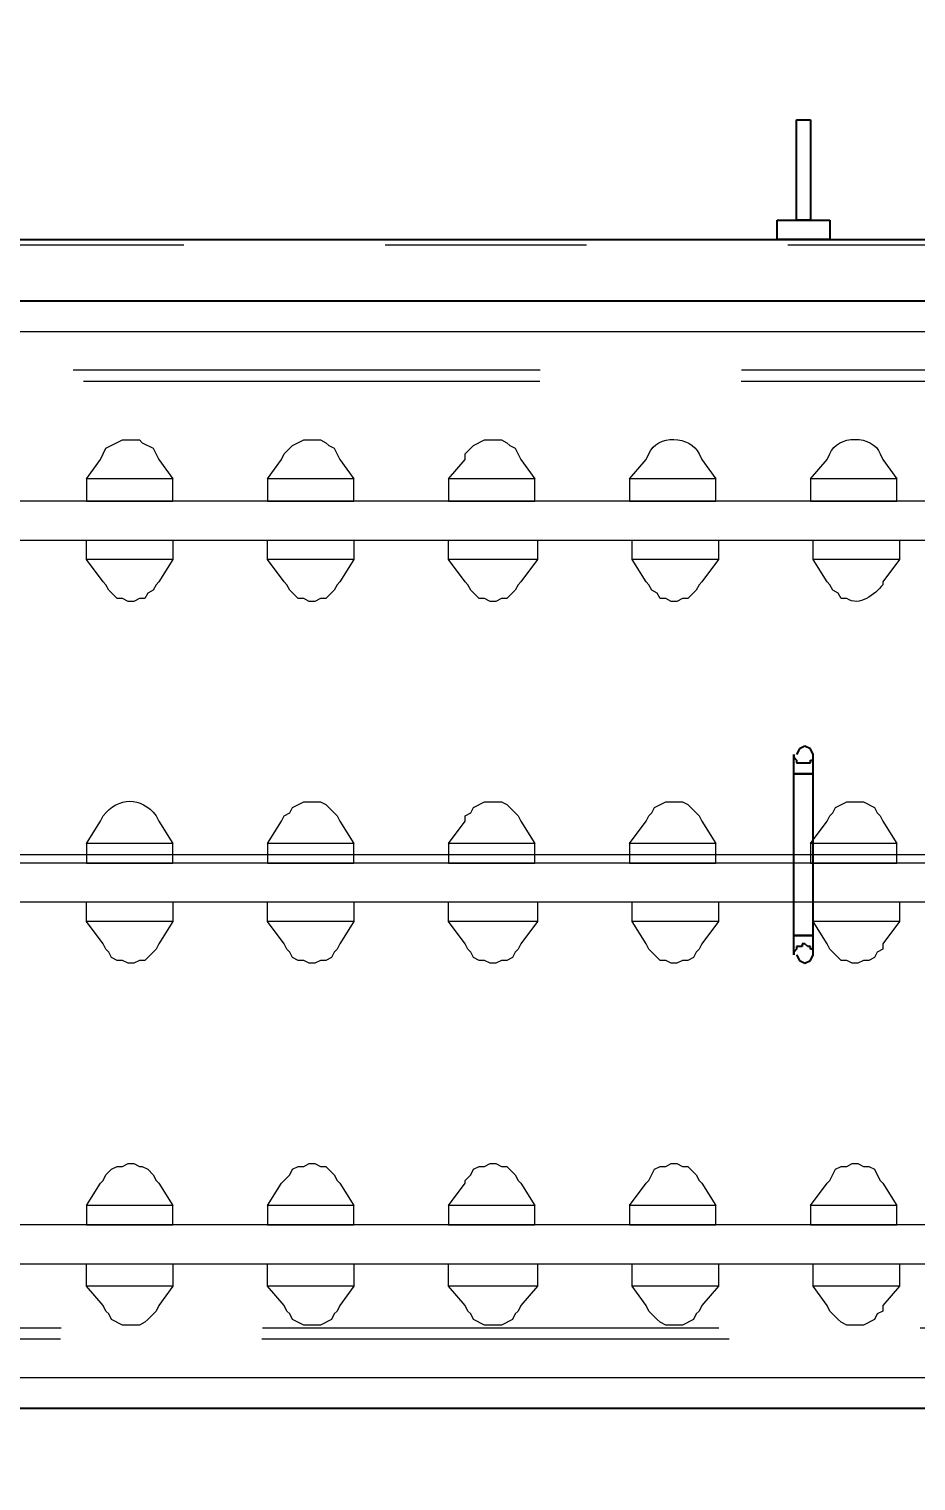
# Model space of a CAD drawing. Header units: metres. Extents: x 529751 to 530172, y 2673807 to 2674119.
# Drawn here: x 529982.502 to 529982.943, y 2673953.288 to 2673954.01 of the extents above; entities that cross this region are included whole.
import ezdxf

# ---------------------------------------------------------------- set-up
doc = ezdxf.new("R2010")
doc.units = ezdxf.units.M
doc.linetypes.add('PDF_IMPORT', pattern=[1, 0.8, -0.2])
doc.layers.add('IDT', color=7, linetype='Continuous')
doc.layers.add('MMS Block Numbering', color=7, linetype='Continuous')
doc.styles.add('Adani Regular', font='Adani Regular.ttf')

# ---------------------------------------------------------------- blocks, each defined once
blk = doc.blocks.new('IDT')
at = {"layer": 'IDT', "color": 0, "lineweight": 25}
for p, q in [((17.11386, 10.83873), (17.98386, 10.83873)), ((17.34485, 10.61604), (17.34347, 10.61328)), ((17.34347, 10.61328), (17.34347, 10.61051)), ((17.34347, 10.61328), (17.34347, 10.60359)), ((17.34762, 10.61742), (17.34485, 10.61604)), ((17.35038, 10.61604), (17.34762, 10.61742)), ((17.35176, 10.61328), (17.35038, 10.61604)), ((17.35315, 10.61189), (17.35315, 10.61328)), ((17.35315, 10.61328), (17.35315, 10.60359)), ((17.34347, 10.61051), (17.34485, 10.61051)), ((17.34485, 10.61051), (17.34485, 10.60913)), ((17.34485, 10.60913), (17.34623, 10.60913)), ((17.34623, 10.60913), (17.34762, 10.60774)), ((17.34762, 10.60774), (17.349, 10.60774)), ((17.349, 10.60774), (17.349, 10.60913)), ((17.349, 10.60913), (17.35176, 10.60913)), ((17.35176, 10.61051), (17.35315, 10.61189)), ((17.35176, 10.60913), (17.35176, 10.61051)), ((17.34347, 10.60359), (17.34347, 10.51369)), ((17.34347, 10.60359), (17.35315, 10.60359)), ((17.35315, 10.60359), (17.34347, 10.60359)), ((17.35315, 10.60359), (17.35315, 10.52337)), ((17.34347, 10.52337), (17.35315, 10.52337)), ((17.35315, 10.52337), (17.34347, 10.52337)), ((17.35315, 10.52337), (17.35315, 10.51369)), ((17.34485, 10.51645), (17.34347, 10.51645)), ((17.34347, 10.51645), (17.34347, 10.51369)), ((17.34347, 10.51369), (17.34485, 10.51092)), ((17.35176, 10.51784), (17.34485, 10.51784)), ((17.34485, 10.51784), (17.34485, 10.51645)), ((17.35038, 10.51092), (17.35176, 10.51369)), ((17.35176, 10.51645), (17.35176, 10.51784)), ((17.35315, 10.51507), (17.35176, 10.51645)), ((17.35315, 10.51369), (17.35315, 10.51507)), ((17.34485, 10.51092), (17.34762, 10.50954)), ((17.34762, 10.50954), (17.35038, 10.51092)), ((17.98386, 10.28824), (17.11386, 10.28824)), ((18.03089, 10.25781), (17.02811, 10.25781)), ((17.33517, 10.25781), (17.36145, 10.25781)), ((17.33517, 10.24812), (17.33517, 10.25781)), ((17.36145, 10.25781), (17.36145, 10.24812)), ((17.36145, 10.24812), (17.33517, 10.24812)), ((17.34485, 10.19833), (17.34485, 10.24812)), ((17.34485, 10.24812), (17.35176, 10.24812)), ((17.35176, 10.24812), (17.35176, 10.19833)), ((17.35176, 10.19833), (17.34485, 10.19833))]:
    blk.add_line(p, q, dxfattribs=at)
at = {"layer": 'IDT', "color": 0, "lineweight": 13}
for p, q in [((17.12769, 10.82351), (17.96865, 10.82351)), ((17.99493, 10.56348), (17.09727, 10.56348)), ((17.96865, 10.30345), (17.12769, 10.30345))]:
    blk.add_line(p, q, dxfattribs=at)
at = {"layer": 'IDT', "color": 0, "linetype": 'PDF_IMPORT', "lineweight": 13, "ltscale": 0.29}
for p, q in [((17.94929, 10.80415), (17.14706, 10.80415)), ((17.14706, 10.32281), (17.94929, 10.32281))]:
    blk.add_line(p, q, dxfattribs=at)
at = {"layer": 'IDT', "color": 0, "linetype": 'PDF_IMPORT', "lineweight": 13, "ltscale": 0.283333}
for p, q in [((17.94375, 10.79862), (17.15259, 10.79862)), ((17.15259, 10.32835), (17.94375, 10.32835))]:
    blk.add_line(p, q, dxfattribs=at)
at = {"layer": 'IDT', "color": 0, "lineweight": 0}
for p, q in [((17.31165, 10.7917), (17.31304, 10.79447)), ((17.31304, 10.79447), (17.31857, 10.79723)), ((17.31857, 10.79723), (17.32687, 10.79723)), ((17.32687, 10.79723), (17.32963, 10.79585)), ((17.32963, 10.79585), (17.33102, 10.79447)), ((17.33102, 10.79447), (17.33517, 10.79032)), ((17.40156, 10.7917), (17.40294, 10.79447)), ((17.40294, 10.79447), (17.40847, 10.79723)), ((17.40847, 10.79723), (17.41677, 10.79723)), ((17.41677, 10.79723), (17.41954, 10.79585)), ((17.41954, 10.79585), (17.42092, 10.79447)), ((17.42092, 10.79447), (17.42507, 10.79032)), ((17.49146, 10.7917), (17.49285, 10.79447)), ((17.49285, 10.79447), (17.49838, 10.79723)), ((17.49838, 10.79723), (17.50668, 10.79723)), ((17.50668, 10.79723), (17.51221, 10.79447)), ((17.51221, 10.79447), (17.51359, 10.7917)), ((17.58137, 10.7917), (17.58275, 10.79447)), ((17.58275, 10.79447), (17.58828, 10.79723)), ((17.58828, 10.79723), (17.59658, 10.79723)), ((17.59658, 10.79723), (17.60212, 10.79447)), ((17.60212, 10.79447), (17.6035, 10.7917)), ((17.66989, 10.79032), (17.67404, 10.79447)), ((17.67404, 10.79447), (17.67542, 10.79585)), ((17.67542, 10.79585), (17.67819, 10.79723)), ((17.67819, 10.79723), (17.68649, 10.79723)), ((17.68649, 10.79723), (17.69202, 10.79447)), ((17.69202, 10.79447), (17.6934, 10.7917)), ((17.30059, 10.77787), (17.30889, 10.78755)), ((17.30889, 10.79032), (17.31165, 10.7917)), ((17.30889, 10.78755), (17.30889, 10.79032)), ((17.33517, 10.79032), (17.33655, 10.78755)), ((17.33655, 10.78755), (17.34347, 10.77787)), ((17.39049, 10.77787), (17.39879, 10.78755)), ((17.39879, 10.78755), (17.40018, 10.79032)), ((17.40018, 10.79032), (17.40156, 10.7917)), ((17.42507, 10.79032), (17.42645, 10.78755)), ((17.42645, 10.78755), (17.43337, 10.77787)), ((17.4804, 10.77787), (17.4887, 10.78755)), ((17.4887, 10.78755), (17.49008, 10.79032)), ((17.49008, 10.79032), (17.49146, 10.7917)), ((17.51359, 10.7917), (17.51498, 10.79032)), ((17.51498, 10.79032), (17.51636, 10.78755)), ((17.51636, 10.78755), (17.52466, 10.77787)), ((17.57169, 10.77787), (17.5786, 10.78755)), ((17.5786, 10.78755), (17.57998, 10.79032)), ((17.57998, 10.79032), (17.58137, 10.7917)), ((17.6035, 10.7917), (17.60488, 10.79032)), ((17.60488, 10.79032), (17.60626, 10.78755)), ((17.60626, 10.78755), (17.61456, 10.77787)), ((17.66159, 10.77787), (17.66851, 10.78755)), ((17.66851, 10.78755), (17.66989, 10.79032)), ((17.6934, 10.7917), (17.69479, 10.79032)), ((17.69479, 10.79032), (17.69617, 10.78755)), ((17.69617, 10.78755), (17.70447, 10.77787)), ((17.30059, 10.77787), (17.34347, 10.77787)), ((17.30059, 10.7668), (17.30059, 10.77787)), ((17.34347, 10.77787), (17.34347, 10.7668)), ((17.39049, 10.77787), (17.43337, 10.77787)), ((17.39049, 10.7668), (17.39049, 10.77787)), ((17.43337, 10.77787), (17.43337, 10.7668)), ((17.4804, 10.77787), (17.52466, 10.77787)), ((17.4804, 10.7668), (17.4804, 10.77787)), ((17.52466, 10.77787), (17.52466, 10.7668)), ((17.57169, 10.77787), (17.61456, 10.77787)), ((17.57169, 10.7668), (17.57169, 10.77787)), ((17.61456, 10.77787), (17.61456, 10.7668)), ((17.66159, 10.77787), (17.70447, 10.77787)), ((17.66159, 10.7668), (17.66159, 10.77787)), ((17.70447, 10.77787), (17.70447, 10.7668)), ((17.9479, 10.76681), (17.02672, 10.76681)), ((17.34347, 10.7668), (17.30059, 10.7668)), ((17.43337, 10.7668), (17.39049, 10.7668)), ((17.52466, 10.7668), (17.4804, 10.7668)), ((17.61456, 10.7668), (17.57169, 10.7668)), ((17.70447, 10.7668), (17.66159, 10.7668)), ((17.02672, 10.74744), (17.9479, 10.74744)), ((17.34485, 10.74744), (17.30197, 10.74744)), ((17.30197, 10.74744), (17.30197, 10.73776)), ((17.34485, 10.73776), (17.34485, 10.74744)), ((17.43475, 10.74744), (17.39188, 10.74744)), ((17.39188, 10.74744), (17.39188, 10.73776)), ((17.43475, 10.73776), (17.43475, 10.74744)), ((17.52466, 10.74744), (17.48178, 10.74744)), ((17.48178, 10.74744), (17.48178, 10.73776)), ((17.52466, 10.73776), (17.52466, 10.74744)), ((17.61456, 10.74744), (17.57169, 10.74744)), ((17.57169, 10.74744), (17.57169, 10.73776)), ((17.61456, 10.73776), (17.61456, 10.74744)), ((17.70447, 10.74744), (17.66159, 10.74744)), ((17.66159, 10.74744), (17.66159, 10.73776)), ((17.70447, 10.73776), (17.70447, 10.74744)), ((17.30889, 10.72669), (17.30197, 10.73776)), ((17.30197, 10.73776), (17.34485, 10.73776)), ((17.34485, 10.73776), (17.33655, 10.72669)), ((17.39879, 10.72669), (17.39188, 10.73776)), ((17.39188, 10.73776), (17.43475, 10.73776)), ((17.43475, 10.73776), (17.42645, 10.72669)), ((17.4887, 10.72669), (17.48178, 10.73776)), ((17.48178, 10.73776), (17.52466, 10.73776)), ((17.52466, 10.73776), (17.51636, 10.72669)), ((17.5786, 10.72669), (17.57169, 10.73776)), ((17.57169, 10.73776), (17.61456, 10.73776)), ((17.61456, 10.73776), (17.60765, 10.72669)), ((17.66851, 10.72669), (17.66159, 10.73776)), ((17.66159, 10.73776), (17.70447, 10.73776)), ((17.70447, 10.73776), (17.69755, 10.72669)), ((17.31027, 10.72531), (17.30889, 10.72669)), ((17.31165, 10.72254), (17.31027, 10.72531)), ((17.31304, 10.71978), (17.31165, 10.72254)), ((17.33517, 10.72531), (17.3324, 10.71978)), ((17.33655, 10.72669), (17.33517, 10.72531)), ((17.40018, 10.72531), (17.39879, 10.72669)), ((17.40156, 10.72254), (17.40018, 10.72531)), ((17.40571, 10.71839), (17.40156, 10.72254)), ((17.42507, 10.72531), (17.42231, 10.71978)), ((17.42645, 10.72669), (17.42507, 10.72531)), ((17.49008, 10.72531), (17.4887, 10.72669)), ((17.49146, 10.72254), (17.49008, 10.72531)), ((17.49561, 10.71839), (17.49146, 10.72254)), ((17.51359, 10.72254), (17.51221, 10.71978)), ((17.51636, 10.72531), (17.51359, 10.72254)), ((17.51636, 10.72669), (17.51636, 10.72531)), ((17.57998, 10.72531), (17.5786, 10.72669)), ((17.58137, 10.72254), (17.57998, 10.72531)), ((17.58552, 10.71839), (17.58137, 10.72254)), ((17.6035, 10.72254), (17.60212, 10.71978)), ((17.60626, 10.72531), (17.6035, 10.72254)), ((17.60765, 10.72669), (17.60626, 10.72531)), ((17.66989, 10.72531), (17.66851, 10.72669)), ((17.67127, 10.72254), (17.66989, 10.72531)), ((17.67404, 10.71978), (17.67127, 10.72254)), ((17.69479, 10.72254), (17.69202, 10.71978)), ((17.69617, 10.72531), (17.69479, 10.72254)), ((17.69755, 10.72669), (17.69617, 10.72531)), ((17.3158, 10.71839), (17.31304, 10.71978)), ((17.31857, 10.71839), (17.3158, 10.71839)), ((17.32134, 10.71701), (17.31857, 10.71839)), ((17.3241, 10.71701), (17.32134, 10.71701)), ((17.32687, 10.71839), (17.3241, 10.71701)), ((17.32963, 10.71839), (17.32687, 10.71839)), ((17.3324, 10.71978), (17.32963, 10.71839)), ((17.40847, 10.71839), (17.40571, 10.71839)), ((17.41124, 10.71701), (17.40847, 10.71839)), ((17.41401, 10.71701), (17.41124, 10.71701)), ((17.41677, 10.71839), (17.41401, 10.71701)), ((17.41954, 10.71839), (17.41677, 10.71839)), ((17.42231, 10.71978), (17.41954, 10.71839)), ((17.49838, 10.71839), (17.49561, 10.71839)), ((17.50115, 10.71701), (17.49838, 10.71839)), ((17.50391, 10.71701), (17.50115, 10.71701)), ((17.50668, 10.71839), (17.50391, 10.71701)), ((17.50944, 10.71839), (17.50668, 10.71839)), ((17.51221, 10.71978), (17.50944, 10.71839)), ((17.58828, 10.71839), (17.58552, 10.71839)), ((17.59105, 10.71701), (17.58828, 10.71839)), ((17.59382, 10.71701), (17.59105, 10.71701)), ((17.59658, 10.71839), (17.59382, 10.71701)), ((17.59935, 10.71839), (17.59658, 10.71839)), ((17.60212, 10.71978), (17.59935, 10.71839)), ((17.67681, 10.71839), (17.67404, 10.71978)), ((17.67819, 10.71839), (17.67681, 10.71839)), ((17.68095, 10.71701), (17.67819, 10.71839)), ((17.68372, 10.71701), (17.68095, 10.71701)), ((17.68649, 10.71839), (17.68372, 10.71701)), ((17.68925, 10.71839), (17.68649, 10.71839)), ((17.69202, 10.71978), (17.68925, 10.71839)), ((17.31165, 10.61189), (17.31304, 10.61466)), ((17.31304, 10.61466), (17.3158, 10.61604)), ((17.3158, 10.61604), (17.31857, 10.61604)), ((17.31857, 10.61604), (17.32134, 10.61742)), ((17.32134, 10.61742), (17.3241, 10.61742)), ((17.3241, 10.61742), (17.32687, 10.61604)), ((17.32687, 10.61604), (17.32963, 10.61604)), ((17.32963, 10.61604), (17.33517, 10.61051)), ((17.40156, 10.61189), (17.40294, 10.61466)), ((17.40294, 10.61466), (17.40571, 10.61604)), ((17.40571, 10.61604), (17.40847, 10.61604)), ((17.40847, 10.61604), (17.41124, 10.61742)), ((17.41124, 10.61742), (17.41401, 10.61742)), ((17.41401, 10.61742), (17.41677, 10.61604)), ((17.41677, 10.61604), (17.41954, 10.61604)), ((17.41954, 10.61604), (17.42507, 10.61051)), ((17.49146, 10.61189), (17.49285, 10.61466)), ((17.49285, 10.61466), (17.49561, 10.61604)), ((17.49561, 10.61604), (17.49838, 10.61604)), ((17.49838, 10.61604), (17.50115, 10.61742)), ((17.50115, 10.61742), (17.50391, 10.61742)), ((17.50391, 10.61742), (17.50668, 10.61604)), ((17.50668, 10.61604), (17.50944, 10.61604)), ((17.50944, 10.61604), (17.51221, 10.61466)), ((17.51221, 10.61466), (17.51359, 10.61189)), ((17.58137, 10.61189), (17.58275, 10.61466)), ((17.58275, 10.61466), (17.58552, 10.61604)), ((17.58552, 10.61604), (17.58828, 10.61604)), ((17.58828, 10.61604), (17.59105, 10.61742)), ((17.59105, 10.61742), (17.59382, 10.61742)), ((17.59382, 10.61742), (17.59658, 10.61604)), ((17.59658, 10.61604), (17.59935, 10.61604)), ((17.59935, 10.61604), (17.60212, 10.61466)), ((17.60212, 10.61466), (17.6035, 10.61189)), ((17.66989, 10.61051), (17.67542, 10.61604)), ((17.67542, 10.61604), (17.67819, 10.61604)), ((17.67819, 10.61604), (17.68095, 10.61742)), ((17.68095, 10.61742), (17.68372, 10.61742)), ((17.68372, 10.61742), (17.68649, 10.61604)), ((17.68649, 10.61604), (17.68925, 10.61604)), ((17.68925, 10.61604), (17.69202, 10.61466)), ((17.69202, 10.61466), (17.6934, 10.61189)), ((17.30059, 10.59668), (17.30889, 10.60774)), ((17.30889, 10.61051), (17.31165, 10.61189)), ((17.30889, 10.60774), (17.30889, 10.61051)), ((17.33517, 10.61051), (17.33655, 10.60774)), ((17.33655, 10.60774), (17.34347, 10.59668)), ((17.39049, 10.59668), (17.39879, 10.60774)), ((17.39879, 10.60774), (17.40018, 10.61051)), ((17.40018, 10.61051), (17.40156, 10.61189)), ((17.42507, 10.61051), (17.42645, 10.60774)), ((17.42645, 10.60774), (17.43337, 10.59668)), ((17.4804, 10.59668), (17.4887, 10.60774)), ((17.4887, 10.60774), (17.49008, 10.61051)), ((17.49008, 10.61051), (17.49146, 10.61189)), ((17.51359, 10.61189), (17.51498, 10.61051)), ((17.51498, 10.61051), (17.51636, 10.60774)), ((17.51636, 10.60774), (17.52466, 10.59668)), ((17.57169, 10.59668), (17.5786, 10.60774)), ((17.5786, 10.60774), (17.57998, 10.61051)), ((17.57998, 10.61051), (17.58137, 10.61189)), ((17.6035, 10.61189), (17.60488, 10.61051)), ((17.60488, 10.61051), (17.60626, 10.60774)), ((17.60626, 10.60774), (17.61456, 10.59668)), ((17.66159, 10.59668), (17.66851, 10.60774)), ((17.66851, 10.60774), (17.66989, 10.61051)), ((17.6934, 10.61189), (17.69479, 10.61051)), ((17.69479, 10.61051), (17.69617, 10.60774)), ((17.69617, 10.60774), (17.70447, 10.59668)), ((17.30059, 10.59668), (17.34347, 10.59668)), ((17.30059, 10.587), (17.30059, 10.59668)), ((17.34347, 10.59668), (17.34347, 10.587)), ((17.39049, 10.59668), (17.43337, 10.59668)), ((17.39049, 10.587), (17.39049, 10.59668)), ((17.43337, 10.59668), (17.43337, 10.587)), ((17.4804, 10.59668), (17.52466, 10.59668)), ((17.4804, 10.587), (17.4804, 10.59668)), ((17.52466, 10.59668), (17.52466, 10.587)), ((17.57169, 10.59668), (17.61456, 10.59668)), ((17.57169, 10.587), (17.57169, 10.59668)), ((17.61456, 10.59668), (17.61456, 10.587)), ((17.66159, 10.59668), (17.70447, 10.59668)), ((17.66159, 10.587), (17.66159, 10.59668)), ((17.70447, 10.59668), (17.70447, 10.587)), ((17.9479, 10.587), (17.02672, 10.587)), ((17.34347, 10.587), (17.30059, 10.587)), ((17.43337, 10.587), (17.39049, 10.587)), ((17.52466, 10.587), (17.4804, 10.587)), ((17.61456, 10.587), (17.57169, 10.587)), ((17.70447, 10.587), (17.66159, 10.587)), ((17.02672, 10.56763), (17.9479, 10.56763)), ((17.34485, 10.56763), (17.30197, 10.56763)), ((17.30197, 10.56763), (17.30197, 10.55795)), ((17.34485, 10.55795), (17.34485, 10.56763)), ((17.43475, 10.56763), (17.39188, 10.56763)), ((17.39188, 10.56763), (17.39188, 10.55795)), ((17.43475, 10.55795), (17.43475, 10.56763)), ((17.52466, 10.56763), (17.48178, 10.56763)), ((17.48178, 10.56763), (17.48178, 10.55795)), ((17.52466, 10.55795), (17.52466, 10.56763)), ((17.61456, 10.56763), (17.57169, 10.56763)), ((17.57169, 10.56763), (17.57169, 10.55795)), ((17.61456, 10.55795), (17.61456, 10.56763)), ((17.70447, 10.56763), (17.66159, 10.56763)), ((17.66159, 10.56763), (17.66159, 10.55795)), ((17.70447, 10.55795), (17.70447, 10.56763)), ((17.30889, 10.54688), (17.30197, 10.55795)), ((17.30197, 10.55795), (17.34485, 10.55795)), ((17.34485, 10.55795), (17.33655, 10.54688)), ((17.39879, 10.54688), (17.39188, 10.55795)), ((17.39188, 10.55795), (17.43475, 10.55795)), ((17.43475, 10.55795), (17.42645, 10.54688)), ((17.4887, 10.54688), (17.48178, 10.55795)), ((17.48178, 10.55795), (17.52466, 10.55795)), ((17.52466, 10.55795), (17.51636, 10.54688)), ((17.5786, 10.54688), (17.57169, 10.55795)), ((17.57169, 10.55795), (17.61456, 10.55795)), ((17.61456, 10.55795), (17.60765, 10.54688)), ((17.66851, 10.54688), (17.66159, 10.55795)), ((17.66159, 10.55795), (17.70447, 10.55795)), ((17.70447, 10.55795), (17.69755, 10.54688)), ((17.31027, 10.54412), (17.30889, 10.54688)), ((17.31165, 10.54273), (17.31027, 10.54412)), ((17.31304, 10.53997), (17.31165, 10.54273)), ((17.33378, 10.54273), (17.3324, 10.53997)), ((17.33517, 10.54412), (17.33378, 10.54273)), ((17.33655, 10.54688), (17.33517, 10.54412)), ((17.40018, 10.54412), (17.39879, 10.54688)), ((17.40571, 10.53859), (17.40018, 10.54412)), ((17.42369, 10.54273), (17.42231, 10.53997)), ((17.42507, 10.54412), (17.42369, 10.54273)), ((17.42645, 10.54688), (17.42507, 10.54412)), ((17.49008, 10.54412), (17.4887, 10.54688)), ((17.49561, 10.53859), (17.49008, 10.54412)), ((17.51359, 10.54273), (17.51221, 10.53997)), ((17.51636, 10.54412), (17.51359, 10.54273)), ((17.51636, 10.54688), (17.51636, 10.54412)), ((17.57998, 10.54412), (17.5786, 10.54688)), ((17.58552, 10.53859), (17.57998, 10.54412)), ((17.6035, 10.54273), (17.60212, 10.53997)), ((17.60626, 10.54412), (17.6035, 10.54273)), ((17.60765, 10.54688), (17.60626, 10.54412)), ((17.66989, 10.54412), (17.66851, 10.54688)), ((17.69755, 10.54688), (17.69617, 10.54412)), ((17.31857, 10.5372), (17.31304, 10.53997)), ((17.32687, 10.5372), (17.31857, 10.5372)), ((17.3324, 10.53997), (17.32687, 10.5372)), ((17.40847, 10.5372), (17.40571, 10.53859)), ((17.41677, 10.5372), (17.40847, 10.5372)), ((17.42231, 10.53997), (17.41677, 10.5372)), ((17.49838, 10.5372), (17.49561, 10.53859)), ((17.50668, 10.5372), (17.49838, 10.5372)), ((17.51221, 10.53997), (17.50668, 10.5372)), ((17.58828, 10.5372), (17.58552, 10.53859)), ((17.59658, 10.5372), (17.58828, 10.5372)), ((17.60212, 10.53997), (17.59658, 10.5372)), ((17.32687, 10.43623), (17.32963, 10.43623)), ((17.32963, 10.43623), (17.33102, 10.43347)), ((17.33102, 10.43347), (17.33378, 10.43208)), ((17.40156, 10.43208), (17.40571, 10.43623)), ((17.40571, 10.43623), (17.40847, 10.43623)), ((17.40847, 10.43623), (17.41124, 10.43762)), ((17.41124, 10.43762), (17.41401, 10.43762)), ((17.41401, 10.43762), (17.41677, 10.43623)), ((17.41677, 10.43623), (17.41954, 10.43623)), ((17.41954, 10.43623), (17.42092, 10.43347)), ((17.42092, 10.43347), (17.42369, 10.43208)), ((17.49146, 10.43208), (17.49561, 10.43623)), ((17.49561, 10.43623), (17.49838, 10.43623)), ((17.49838, 10.43623), (17.50115, 10.43762)), ((17.50115, 10.43762), (17.50391, 10.43762)), ((17.50391, 10.43762), (17.50668, 10.43623)), ((17.50668, 10.43623), (17.50944, 10.43623)), ((17.50944, 10.43623), (17.51359, 10.43208)), ((17.58137, 10.43208), (17.58552, 10.43623)), ((17.58552, 10.43623), (17.58828, 10.43623)), ((17.58828, 10.43623), (17.59105, 10.43762)), ((17.59105, 10.43762), (17.59382, 10.43762)), ((17.59382, 10.43762), (17.59658, 10.43623)), ((17.59658, 10.43623), (17.59935, 10.43623)), ((17.59935, 10.43623), (17.6035, 10.43208)), ((17.67127, 10.43208), (17.67404, 10.43347)), ((17.67404, 10.43347), (17.67542, 10.43623)), ((17.67542, 10.43623), (17.67819, 10.43623)), ((17.67819, 10.43623), (17.68095, 10.43762)), ((17.68095, 10.43762), (17.68372, 10.43762)), ((17.68372, 10.43762), (17.68649, 10.43623)), ((17.68649, 10.43623), (17.68925, 10.43623)), ((17.68925, 10.43623), (17.6934, 10.43208)), ((17.30059, 10.41687), (17.30889, 10.42793)), ((17.30889, 10.42793), (17.30889, 10.42932)), ((17.33378, 10.43208), (17.33517, 10.42932)), ((17.33517, 10.42932), (17.33655, 10.42793)), ((17.33655, 10.42793), (17.34347, 10.41687)), ((17.39049, 10.41687), (17.39879, 10.42793)), ((17.39879, 10.42793), (17.40018, 10.42932)), ((17.40018, 10.42932), (17.40156, 10.43208)), ((17.42369, 10.43208), (17.42507, 10.42932)), ((17.42507, 10.42932), (17.42645, 10.42793)), ((17.42645, 10.42793), (17.43337, 10.41687)), ((17.4804, 10.41687), (17.4887, 10.42793)), ((17.4887, 10.42793), (17.49008, 10.42932)), ((17.49008, 10.42932), (17.49146, 10.43208)), ((17.51359, 10.43208), (17.51498, 10.42932)), ((17.51498, 10.42932), (17.51636, 10.42793)), ((17.51636, 10.42793), (17.52466, 10.41687)), ((17.57169, 10.41687), (17.5786, 10.42793)), ((17.5786, 10.42793), (17.57998, 10.42932)), ((17.57998, 10.42932), (17.58137, 10.43208)), ((17.6035, 10.43208), (17.60488, 10.42932)), ((17.60488, 10.42932), (17.60626, 10.42793)), ((17.60626, 10.42793), (17.61456, 10.41687)), ((17.66159, 10.41687), (17.66851, 10.42793)), ((17.66851, 10.42793), (17.66989, 10.42932)), ((17.66989, 10.42932), (17.67127, 10.43208)), ((17.6934, 10.43208), (17.69479, 10.42932)), ((17.69479, 10.42932), (17.69617, 10.42793)), ((17.69617, 10.42793), (17.70447, 10.41687)), ((17.30059, 10.41687), (17.34347, 10.41687)), ((17.30059, 10.40719), (17.30059, 10.41687)), ((17.34347, 10.41687), (17.34347, 10.40719)), ((17.39049, 10.41687), (17.43337, 10.41687)), ((17.39049, 10.40719), (17.39049, 10.41687)), ((17.43337, 10.41687), (17.43337, 10.40719)), ((17.4804, 10.41687), (17.52466, 10.41687)), ((17.4804, 10.40719), (17.4804, 10.41687)), ((17.52466, 10.41687), (17.52466, 10.40719)), ((17.57169, 10.41687), (17.61456, 10.41687)), ((17.57169, 10.40719), (17.57169, 10.41687)), ((17.61456, 10.41687), (17.61456, 10.40719)), ((17.66159, 10.41687), (17.70447, 10.41687)), ((17.66159, 10.40719), (17.66159, 10.41687)), ((17.70447, 10.41687), (17.70447, 10.40719)), ((17.9479, 10.40719), (17.02672, 10.40719)), ((17.34347, 10.40719), (17.30059, 10.40719)), ((17.43337, 10.40719), (17.39049, 10.40719)), ((17.52466, 10.40719), (17.4804, 10.40719)), ((17.61456, 10.40719), (17.57169, 10.40719)), ((17.70447, 10.40719), (17.66159, 10.40719)), ((17.02672, 10.38782), (17.9479, 10.38782)), ((17.34485, 10.38782), (17.30197, 10.38782)), ((17.30197, 10.38782), (17.30197, 10.37676)), ((17.34485, 10.37676), (17.34485, 10.38782)), ((17.43475, 10.38782), (17.39188, 10.38782)), ((17.39188, 10.38782), (17.39188, 10.37676)), ((17.43475, 10.37676), (17.43475, 10.38782)), ((17.52466, 10.38782), (17.48178, 10.38782)), ((17.48178, 10.38782), (17.48178, 10.37676)), ((17.52466, 10.37676), (17.52466, 10.38782)), ((17.61456, 10.38782), (17.57169, 10.38782)), ((17.57169, 10.38782), (17.57169, 10.37676)), ((17.61456, 10.37676), (17.61456, 10.38782)), ((17.70447, 10.38782), (17.66159, 10.38782)), ((17.66159, 10.38782), (17.66159, 10.37676)), ((17.70447, 10.37676), (17.70447, 10.38782)), ((17.30889, 10.36707), (17.30197, 10.37676)), ((17.30197, 10.37676), (17.34485, 10.37676)), ((17.34485, 10.37676), (17.33655, 10.36707)), ((17.39879, 10.36707), (17.39188, 10.37676)), ((17.39188, 10.37676), (17.43475, 10.37676)), ((17.43475, 10.37676), (17.42645, 10.36707)), ((17.4887, 10.36707), (17.48178, 10.37676)), ((17.48178, 10.37676), (17.52466, 10.37676)), ((17.52466, 10.37676), (17.51636, 10.36707)), ((17.5786, 10.36707), (17.57169, 10.37676)), ((17.57169, 10.37676), (17.61456, 10.37676)), ((17.61456, 10.37676), (17.60765, 10.36707)), ((17.66851, 10.36707), (17.66159, 10.37676)), ((17.66159, 10.37676), (17.70447, 10.37676)), ((17.70447, 10.37676), (17.69755, 10.36707)), ((17.31027, 10.36431), (17.30889, 10.36707)), ((17.33655, 10.36707), (17.33517, 10.36431)), ((17.40018, 10.36431), (17.39879, 10.36707)), ((17.42645, 10.36707), (17.42507, 10.36431)), ((17.49146, 10.36154), (17.4887, 10.36707)), ((17.49423, 10.36016), (17.49146, 10.36154)), ((17.51359, 10.36154), (17.51221, 10.36016)), ((17.51636, 10.36431), (17.51359, 10.36154)), ((17.51636, 10.36707), (17.51636, 10.36431)), ((17.58137, 10.36154), (17.5786, 10.36707)), ((17.58413, 10.36016), (17.58137, 10.36154)), ((17.6035, 10.36154), (17.60212, 10.36016)), ((17.60626, 10.36431), (17.6035, 10.36154)), ((17.60765, 10.36707), (17.60626, 10.36431)), ((17.67127, 10.36154), (17.66851, 10.36707)), ((17.67681, 10.35878), (17.67127, 10.36154)), ((17.69479, 10.36154), (17.68649, 10.35739)), ((17.69755, 10.36707), (17.69479, 10.36154)), ((17.49561, 10.35878), (17.49423, 10.36016)), ((17.49838, 10.35739), (17.49561, 10.35878)), ((17.50668, 10.35739), (17.49838, 10.35739)), ((17.51221, 10.36016), (17.50668, 10.35739)), ((17.58552, 10.35878), (17.58413, 10.36016)), ((17.58828, 10.35739), (17.58552, 10.35878)), ((17.59658, 10.35739), (17.58828, 10.35739)), ((17.60212, 10.36016), (17.59658, 10.35739)), ((17.67819, 10.35739), (17.67681, 10.35878)), ((17.68649, 10.35739), (17.67819, 10.35739))]:
    blk.add_line(p, q, dxfattribs=at)
at = {"layer": 'IDT', "color": 0, "linetype": 'PDF_IMPORT', "lineweight": 13, "ltscale": 0.038333}
blk.add_line((16.65604, 10.26057), (18.02813, 10.26057), dxfattribs=at)
at = {"layer": 'IDT', "color": 0, "lineweight": 0}
for points in [[(17.69617, 10.54412), (17.6884, 10.53471), (17.67752, 10.53432), (17.66989, 10.54412)], [(17.30889, 10.42932), (17.31281, 10.43418), (17.3206, 10.44045), (17.32687, 10.43623)], [(17.33517, 10.36431), (17.33192, 10.35474), (17.31352, 10.35474), (17.31027, 10.36431)], [(17.42507, 10.36431), (17.42122, 10.3543), (17.40421, 10.35525), (17.40018, 10.36431)]]:
    blk.add_open_spline(points, degree=3, dxfattribs=at)

msp = doc.modelspace()

# ---------------------------------------------------------------- block references
at = {"layer": 'IDT', "color": 8, "rotation": 180}
msp.add_blockref('IDT', (530000.23528, 2673964.16297), dxfattribs=at)

# ---------------------------------------------------------------- texts
at = {"layer": 'MMS Block Numbering', "insert": (529995.86477, 2673962.77627), "char_height": 7.5, "attachment_point": 5, "style": 'Adani Regular'}
msp.add_mtext_dynamic_manual_height_columns('A16d-\\PBL-22', width=41.5353798, gutter_width=1, heights=[0], dxfattribs=at)

doc.saveas('drawing.dxf')
